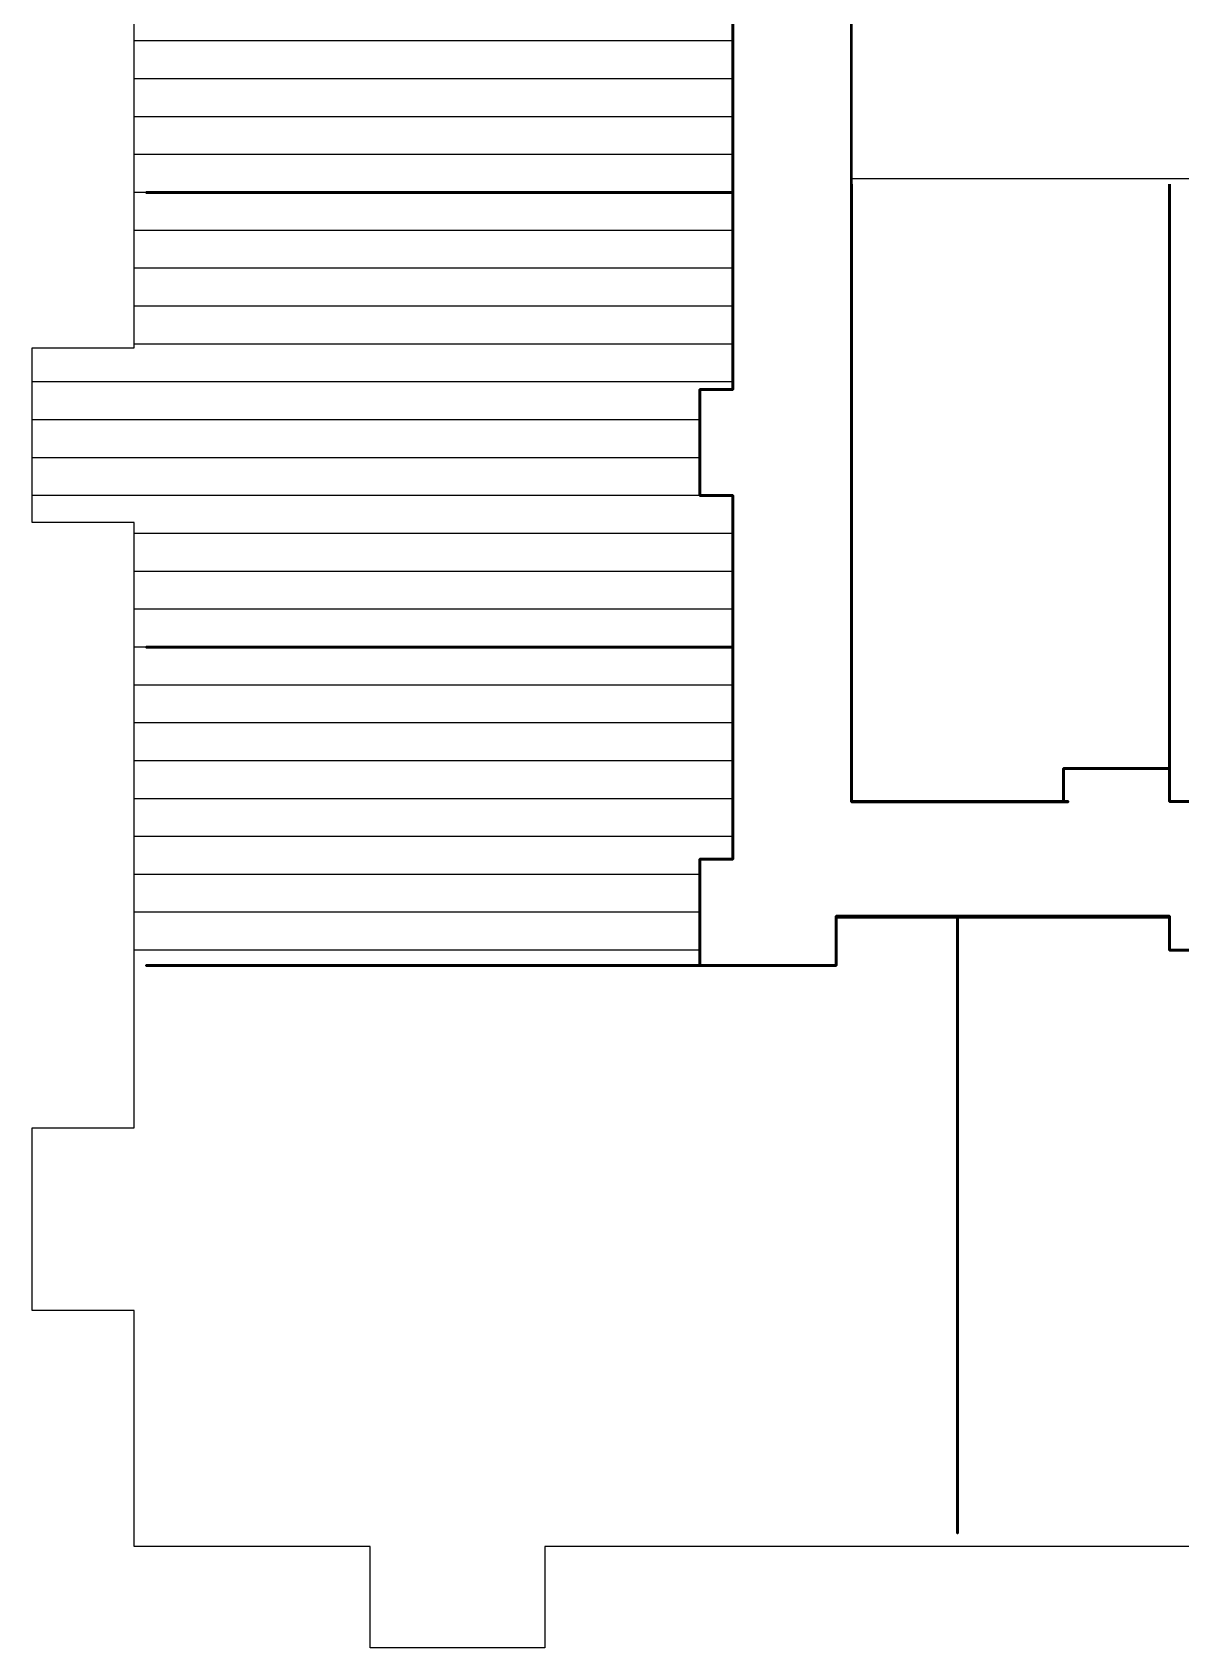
# Model space of a CAD drawing. Header units: metres. Extents: x -113.7 to -33.3, y 234.4 to 326.5.
# Drawn here: x -99.68 to -81.21, y 251.87 to 277.87 of the extents above; entities that cross this region are included whole.
import ezdxf

# ---------------------------------------------------------------- set-up
doc = ezdxf.new("R2010")
doc.units = ezdxf.units.M
for name, color, linetype, lineweight in [('corridor_contour', 3, 'Continuous', 50), ('corridor_walls', 14, 'Continuous', 50), ('interior_walls', 94, 'Continuous', 50)]:
    doc.layers.add(name, color=color, linetype=linetype, lineweight=lineweight)

msp = doc.modelspace()

# ---------------------------------------------------------------- linework, layer by layer
for p, q in [((-88.417, 277.728), (-98.049, 277.728)), ((-88.417, 277.119), (-98.049, 277.119)), ((-88.417, 276.509), (-98.049, 276.509)), ((-88.417, 275.9), (-98.049, 275.9)), ((-88.417, 275.29), (-98.049, 275.29)), ((-88.417, 274.68), (-98.049, 274.68)), ((-88.417, 274.071), (-98.049, 274.071)), ((-88.417, 273.461), (-98.049, 273.461)), ((-88.417, 272.852), (-98.049, 272.852)), ((-88.417, 272.242), (-99.685, 272.242)), ((-88.949, 271.632), (-99.685, 271.632)), ((-88.949, 271.023), (-99.685, 271.023)), ((-88.949, 270.413), (-99.685, 270.413)), ((-88.417, 269.804), (-98.049, 269.804)), ((-88.417, 269.194), (-98.049, 269.194)), ((-88.417, 268.584), (-98.049, 268.584)), ((-88.417, 267.975), (-98.049, 267.975)), ((-88.417, 267.365), (-98.049, 267.365)), ((-88.417, 266.756), (-98.049, 266.756)), ((-88.417, 266.146), (-98.049, 266.146)), ((-88.417, 265.536), (-98.049, 265.536)), ((-88.417, 264.927), (-98.049, 264.927)), ((-88.949, 264.317), (-98.049, 264.317)), ((-88.949, 263.708), (-98.049, 263.708)), ((-88.949, 263.098), (-98.049, 263.098))]:
    msp.add_line(p, q)
at = {"color": 6}
for points in [[(-86.501, 285.796), (-86.501, 275.517), (-78.644, 275.517)], [(-77.669, 253.504), (-91.441, 253.504), (-91.441, 251.874), (-94.25, 251.874), (-94.25, 253.504), (-98.049, 253.504), (-98.049, 257.3), (-99.685, 257.3), (-99.685, 260.238), (-98.049, 260.238), (-98.049, 269.98), (-99.685, 269.98), (-99.685, 272.788), (-98.049, 272.788), (-98.049, 278.763)]]:
    msp.add_lwpolyline(points, dxfattribs=at)
at = {"layer": 'corridor_contour'}
for points in [[(-78.464, 265.492), (-81.39, 265.492), (-81.39, 266.024), (-83.097, 266.024), (-83.097, 265.485), (-86.51, 265.485), (-86.51, 295.824)], [(-88.417, 278.46), (-88.417, 272.12), (-88.949, 272.12), (-88.949, 270.413), (-88.417, 270.413), (-88.417, 264.561), (-88.949, 264.561), (-88.949, 262.854), (-86.754, 262.854), (-86.754, 263.63), (-81.39, 263.63), (-81.39, 263.098), (-77.976, 263.098)]]:
    msp.add_lwpolyline(points, dxfattribs=at)

# ---------------------------------------------------------------- meshes
at = {"layer": 'corridor_walls'}
mesh = msp.add_polyface(dxfattribs=at)
corners = [(-88.417, 278.46, 2.791), (-88.417, 278.46), (-88.417, 272.12), (-88.417, 272.12, 2.791)]
mesh.append_faces([[corners[k] for k in face] for face in [(0, 3, 2, 1)]])
mesh = msp.add_polyface(dxfattribs=at)
corners = [(-88.417, 272.12, 9.496), (-88.417, 272.12, 6.807), (-88.417, 278.46, 6.807), (-88.417, 278.46, 9.496)]
mesh.append_faces([[corners[k] for k in face] for face in [(0, 3, 2, 1)]])
mesh = msp.add_polyface(dxfattribs=at)
corners = [(-88.417, 272.12, 6.144), (-88.417, 272.12, 3.454), (-88.417, 278.46, 3.454), (-88.417, 278.46, 6.144)]
mesh.append_faces([[corners[k] for k in face] for face in [(0, 3, 2, 1)]])
mesh = msp.add_polyface(dxfattribs=at)
corners = [(-86.51, 265.485, 6.144), (-86.51, 265.485, 3.454), (-86.51, 275.423, 3.454), (-86.51, 275.423, 6.144)]
mesh.append_faces([[corners[k] for k in face] for face in [(0, 3, 2, 1)]])
mesh = msp.add_polyface(dxfattribs=at)
corners = [(-86.51, 265.485, 9.496), (-86.51, 265.485, 6.807), (-86.51, 275.423, 6.807), (-86.51, 275.423, 9.496)]
mesh.append_faces([[corners[k] for k in face] for face in [(0, 3, 2, 1)]])
mesh = msp.add_polyface(dxfattribs=at)
corners = [(-88.949, 272.12, 9.496), (-88.949, 272.12, 6.807), (-88.417, 272.12, 6.807), (-88.417, 272.12, 9.496)]
mesh.append_faces([[corners[k] for k in face] for face in [(0, 1, 2, 3)]])
mesh = msp.add_polyface(dxfattribs=at)
corners = [(-88.949, 272.12, 9.5), (-88.949, 272.12, 6.807), (-88.949, 272.018, 6.807), (-88.949, 272.018, 9.042), (-88.949, 271.002, 9.042), (-88.949, 271.002, 6.807), (-88.949, 270.413, 6.807), (-88.949, 270.413, 9.5)]
mesh.append_faces([[corners[k] for k in face] for face in [(4, 7, 6, 5)]], dxfattribs={"vtx0": -1})
mesh.append_faces([[corners[k] for k in face] for face in [(1, 0, 3, 2)]], dxfattribs={"vtx1": -1})
mesh.append_faces([[corners[k] for k in face] for face in [(4, 3, 0, 7)]], dxfattribs={"vtx1": -1, "vtx3": -1})
mesh = msp.add_polyface(dxfattribs=at)
corners = [(-88.949, 272.12, 2.689), (-88.949, 272.12), (-88.417, 272.12), (-88.417, 272.12, 2.689)]
mesh.append_faces([[corners[k] for k in face] for face in [(0, 1, 2, 3)]])
mesh = msp.add_polyface(dxfattribs=at)
corners = [(-88.949, 272.12, 2.692), (-88.949, 272.12), (-88.949, 272.018), (-88.949, 272.018, 2.235), (-88.949, 271.002, 2.235), (-88.949, 271.002), (-88.949, 270.413), (-88.949, 270.413, 2.692)]
mesh.append_faces([[corners[k] for k in face] for face in [(4, 7, 6, 5)]], dxfattribs={"vtx0": -1})
mesh.append_faces([[corners[k] for k in face] for face in [(1, 0, 3, 2)]], dxfattribs={"vtx1": -1})
mesh.append_faces([[corners[k] for k in face] for face in [(4, 3, 0, 7)]], dxfattribs={"vtx1": -1, "vtx3": -1})
mesh = msp.add_polyface(dxfattribs=at)
corners = [(-88.949, 272.12, 6.144), (-88.949, 272.12, 3.454), (-88.417, 272.12, 3.454), (-88.417, 272.12, 6.144)]
mesh.append_faces([[corners[k] for k in face] for face in [(0, 1, 2, 3)]])
mesh = msp.add_polyface(dxfattribs=at)
corners = [(-88.949, 272.12, 6.147), (-88.949, 272.12, 3.454), (-88.949, 272.018, 3.454), (-88.949, 272.018, 5.69), (-88.949, 271.002, 5.69), (-88.949, 271.002, 3.454), (-88.949, 270.413, 3.454), (-88.949, 270.413, 6.147)]
mesh.append_faces([[corners[k] for k in face] for face in [(4, 7, 6, 5)]], dxfattribs={"vtx0": -1})
mesh.append_faces([[corners[k] for k in face] for face in [(1, 0, 3, 2)]], dxfattribs={"vtx1": -1})
mesh.append_faces([[corners[k] for k in face] for face in [(4, 3, 0, 7)]], dxfattribs={"vtx1": -1, "vtx3": -1})
mesh = msp.add_polyface(dxfattribs=at)
corners = [(-88.417, 270.413, 9.5), (-88.417, 270.413, 6.807), (-88.949, 270.413, 6.807), (-88.949, 270.413, 9.5)]
mesh.append_faces([[corners[k] for k in face] for face in [(0, 1, 2, 3)]])
mesh = msp.add_polyface(dxfattribs=at)
corners = [(-88.417, 270.413, 2.692), (-88.417, 270.413), (-88.949, 270.413), (-88.949, 270.413, 2.692)]
mesh.append_faces([[corners[k] for k in face] for face in [(0, 1, 2, 3)]])
mesh = msp.add_polyface(dxfattribs=at)
corners = [(-88.417, 270.413, 6.147), (-88.417, 270.413, 3.454), (-88.949, 270.413, 3.454), (-88.949, 270.413, 6.147)]
mesh.append_faces([[corners[k] for k in face] for face in [(0, 1, 2, 3)]])
mesh = msp.add_polyface(dxfattribs=at)
corners = [(-88.417, 270.413, 2.791), (-88.417, 270.413), (-88.417, 264.561), (-88.417, 264.561, 2.791)]
mesh.append_faces([[corners[k] for k in face] for face in [(0, 3, 2, 1)]])
mesh = msp.add_polyface(dxfattribs=at)
corners = [(-88.417, 264.561, 9.496), (-88.417, 264.561, 6.807), (-88.417, 270.413, 6.807), (-88.417, 270.413, 9.496)]
mesh.append_faces([[corners[k] for k in face] for face in [(0, 3, 2, 1)]])
mesh = msp.add_polyface(dxfattribs=at)
corners = [(-88.417, 264.561, 6.144), (-88.417, 264.561, 3.454), (-88.417, 270.413, 3.454), (-88.417, 270.413, 6.144)]
mesh.append_faces([[corners[k] for k in face] for face in [(0, 3, 2, 1)]])
mesh = msp.add_polyface(dxfattribs=at)
corners = [(-83.097, 266.024, 6.144), (-83.097, 266.024, 3.454), (-83.097, 265.485, 3.454), (-83.097, 265.485, 6.144)]
mesh.append_faces([[corners[k] for k in face] for face in [(0, 3, 2, 1)]])
mesh = msp.add_polyface(dxfattribs=at)
corners = [(-83.097, 266.024, 9.496), (-83.097, 266.024, 6.807), (-83.097, 265.485, 6.807), (-83.097, 265.485, 9.496)]
mesh.append_faces([[corners[k] for k in face] for face in [(0, 3, 2, 1)]])
mesh = msp.add_polyface(dxfattribs=at)
corners = [(-83.097, 266.024, 6.147), (-83.097, 266.024, 3.454), (-82.995, 266.024, 3.454), (-82.995, 266.024, 5.69), (-81.979, 266.024, 5.69), (-81.979, 266.024, 3.454), (-81.39, 266.024, 3.454), (-81.39, 266.024, 6.147)]
mesh.append_faces([[corners[k] for k in face] for face in [(3, 0, 1, 2)]], dxfattribs={"vtx0": -1})
mesh.append_faces([[corners[k] for k in face] for face in [(0, 3, 4, 7)]], dxfattribs={"vtx0": -1, "vtx2": -1})
mesh.append_faces([[corners[k] for k in face] for face in [(6, 7, 4, 5)]], dxfattribs={"vtx1": -1})
mesh = msp.add_polyface(dxfattribs=at)
corners = [(-83.097, 266.024, 9.5), (-83.097, 266.024, 6.807), (-82.995, 266.024, 6.807), (-82.995, 266.024, 9.042), (-81.979, 266.024, 9.042), (-81.979, 266.024, 6.807), (-81.39, 266.024, 6.807), (-81.39, 266.024, 9.5)]
mesh.append_faces([[corners[k] for k in face] for face in [(3, 0, 1, 2)]], dxfattribs={"vtx0": -1})
mesh.append_faces([[corners[k] for k in face] for face in [(0, 3, 4, 7)]], dxfattribs={"vtx0": -1, "vtx2": -1})
mesh.append_faces([[corners[k] for k in face] for face in [(6, 7, 4, 5)]], dxfattribs={"vtx1": -1})
mesh = msp.add_polyface(dxfattribs=at)
corners = [(-83.097, 266.024, 2.689), (-83.097, 266.024), (-83.097, 265.492), (-83.097, 265.492, 2.689)]
mesh.append_faces([[corners[k] for k in face] for face in [(0, 3, 2, 1)]])
mesh = msp.add_polyface(dxfattribs=at)
corners = [(-83.097, 266.024, 2.692), (-83.097, 266.024), (-82.995, 266.024), (-82.995, 266.024, 2.235), (-81.979, 266.024, 2.235), (-81.979, 266.024), (-81.39, 266.024), (-81.39, 266.024, 2.692)]
mesh.append_faces([[corners[k] for k in face] for face in [(3, 0, 1, 2)]], dxfattribs={"vtx0": -1})
mesh.append_faces([[corners[k] for k in face] for face in [(0, 3, 4, 7)]], dxfattribs={"vtx0": -1, "vtx2": -1})
mesh.append_faces([[corners[k] for k in face] for face in [(6, 7, 4, 5)]], dxfattribs={"vtx1": -1})
mesh = msp.add_polyface(dxfattribs=at)
corners = [(-81.39, 265.492, 6.147), (-81.39, 265.492, 3.454), (-81.39, 266.024, 3.454), (-81.39, 266.024, 6.147)]
mesh.append_faces([[corners[k] for k in face] for face in [(0, 3, 2, 1)]])
mesh = msp.add_polyface(dxfattribs=at)
corners = [(-81.39, 265.492, 9.5), (-81.39, 265.492, 6.807), (-81.39, 266.024, 6.807), (-81.39, 266.024, 9.5)]
mesh.append_faces([[corners[k] for k in face] for face in [(0, 3, 2, 1)]])
mesh = msp.add_polyface(dxfattribs=at)
corners = [(-81.39, 265.492, 2.692), (-81.39, 265.492), (-81.39, 266.024), (-81.39, 266.024, 2.692)]
mesh.append_faces([[corners[k] for k in face] for face in [(0, 3, 2, 1)]])
mesh = msp.add_polyface(dxfattribs=at)
corners = [(-86.51, 265.492, 2.791), (-86.51, 265.492), (-83.097, 265.492), (-83.097, 265.492, 2.791)]
mesh.append_faces([[corners[k] for k in face] for face in [(0, 1, 2, 3)]])
mesh = msp.add_polyface(dxfattribs=at)
corners = [(-83.097, 265.485, 6.144), (-83.097, 265.485, 3.454), (-86.51, 265.485, 3.454), (-86.51, 265.485, 6.144)]
mesh.append_faces([[corners[k] for k in face] for face in [(0, 3, 2, 1)]])
mesh = msp.add_polyface(dxfattribs=at)
corners = [(-83.097, 265.485, 9.496), (-83.097, 265.485, 6.807), (-86.51, 265.485, 6.807), (-86.51, 265.485, 9.496)]
mesh.append_faces([[corners[k] for k in face] for face in [(0, 3, 2, 1)]])
mesh = msp.add_polyface(dxfattribs=at)
corners = [(-83.453, 265.492, 2.689), (-83.453, 265.492), (-83.021, 265.492), (-83.021, 265.492, 2.689)]
mesh.append_faces([[corners[k] for k in face] for face in [(0, 1, 2, 3)]])
mesh = msp.add_polyface(dxfattribs=at)
corners = [(-83.453, 265.485, 6.144), (-83.453, 265.485, 3.454), (-83.021, 265.485, 3.454), (-83.021, 265.485, 6.144)]
mesh.append_faces([[corners[k] for k in face] for face in [(0, 1, 2, 3)]])
mesh = msp.add_polyface(dxfattribs=at)
corners = [(-83.453, 265.485, 9.496), (-83.453, 265.485, 6.807), (-83.021, 265.485, 6.807), (-83.021, 265.485, 9.496)]
mesh.append_faces([[corners[k] for k in face] for face in [(0, 1, 2, 3)]])
mesh = msp.add_polyface(dxfattribs=at)
corners = [(-81.39, 265.492, 2.791), (-81.39, 265.492), (-78.464, 265.492), (-78.464, 265.492, 2.791)]
mesh.append_faces([[corners[k] for k in face] for face in [(0, 1, 2, 3)]])
mesh = msp.add_polyface(dxfattribs=at)
corners = [(-78.464, 265.492, 6.144), (-78.464, 265.492, 3.454), (-81.39, 265.492, 3.454), (-81.39, 265.492, 6.144)]
mesh.append_faces([[corners[k] for k in face] for face in [(0, 3, 2, 1)]])
mesh = msp.add_polyface(dxfattribs=at)
corners = [(-78.464, 265.492, 9.496), (-78.464, 265.492, 6.807), (-81.39, 265.492, 6.807), (-81.39, 265.492, 9.496)]
mesh.append_faces([[corners[k] for k in face] for face in [(0, 3, 2, 1)]])
mesh = msp.add_polyface(dxfattribs=at)
corners = [(-88.949, 262.854, 9.5), (-88.949, 262.854, 6.807), (-88.949, 262.956, 6.807), (-88.949, 262.956, 9.042), (-88.949, 263.972, 9.042), (-88.949, 263.972, 6.807), (-88.949, 264.561, 6.807), (-88.949, 264.561, 9.5)]
mesh.append_faces([[corners[k] for k in face] for face in [(3, 0, 1, 2)]], dxfattribs={"vtx0": -1})
mesh.append_faces([[corners[k] for k in face] for face in [(0, 3, 4, 7)]], dxfattribs={"vtx0": -1, "vtx2": -1})
mesh.append_faces([[corners[k] for k in face] for face in [(6, 7, 4, 5)]], dxfattribs={"vtx1": -1})
mesh = msp.add_polyface(dxfattribs=at)
corners = [(-88.417, 264.561, 9.5), (-88.417, 264.561, 6.807), (-88.949, 264.561, 6.807), (-88.949, 264.561, 9.5)]
mesh.append_faces([[corners[k] for k in face] for face in [(0, 3, 2, 1)]])
mesh = msp.add_polyface(dxfattribs=at)
corners = [(-88.949, 262.854, 2.692), (-88.949, 262.854), (-88.949, 262.956), (-88.949, 262.956, 2.235), (-88.949, 263.972, 2.235), (-88.949, 263.972), (-88.949, 264.561), (-88.949, 264.561, 2.692)]
mesh.append_faces([[corners[k] for k in face] for face in [(3, 0, 1, 2)]], dxfattribs={"vtx0": -1})
mesh.append_faces([[corners[k] for k in face] for face in [(0, 3, 4, 7)]], dxfattribs={"vtx0": -1, "vtx2": -1})
mesh.append_faces([[corners[k] for k in face] for face in [(6, 7, 4, 5)]], dxfattribs={"vtx1": -1})
mesh = msp.add_polyface(dxfattribs=at)
corners = [(-88.417, 264.561, 2.692), (-88.417, 264.561), (-88.949, 264.561), (-88.949, 264.561, 2.692)]
mesh.append_faces([[corners[k] for k in face] for face in [(0, 3, 2, 1)]])
mesh = msp.add_polyface(dxfattribs=at)
corners = [(-88.949, 262.854, 6.147), (-88.949, 262.854, 3.454), (-88.949, 262.956, 3.454), (-88.949, 262.956, 5.69), (-88.949, 263.972, 5.69), (-88.949, 263.972, 3.454), (-88.949, 264.561, 3.454), (-88.949, 264.561, 6.147)]
mesh.append_faces([[corners[k] for k in face] for face in [(3, 0, 1, 2)]], dxfattribs={"vtx0": -1})
mesh.append_faces([[corners[k] for k in face] for face in [(0, 3, 4, 7)]], dxfattribs={"vtx0": -1, "vtx2": -1})
mesh.append_faces([[corners[k] for k in face] for face in [(6, 7, 4, 5)]], dxfattribs={"vtx1": -1})
mesh = msp.add_polyface(dxfattribs=at)
corners = [(-88.417, 264.561, 6.147), (-88.417, 264.561, 3.454), (-88.949, 264.561, 3.454), (-88.949, 264.561, 6.147)]
mesh.append_faces([[corners[k] for k in face] for face in [(0, 3, 2, 1)]])
mesh = msp.add_polyface(dxfattribs=at)
corners = [(-86.754, 262.854, 2.791), (-86.754, 262.854), (-86.754, 263.647), (-86.754, 263.647, 2.791)]
mesh.append_faces([[corners[k] for k in face] for face in [(0, 3, 2, 1)]])
mesh = msp.add_polyface(dxfattribs=at)
corners = [(-86.754, 263.647, 2.791), (-86.754, 263.647), (-81.39, 263.647), (-81.39, 263.647, 2.791)]
mesh.append_faces([[corners[k] for k in face] for face in [(0, 3, 2, 1)]])
mesh = msp.add_polyface(dxfattribs=at)
corners = [(-84.804, 263.63, 9.5), (-84.804, 263.63, 6.807), (-86.754, 263.63, 6.807), (-86.754, 263.63, 9.5)]
mesh.append_faces([[corners[k] for k in face] for face in [(0, 3, 2, 1)]])
mesh = msp.add_polyface(dxfattribs=at)
corners = [(-86.754, 262.854, 9.5), (-86.754, 262.854, 6.807), (-86.754, 263.63, 6.807), (-86.754, 263.63, 9.5)]
mesh.append_faces([[corners[k] for k in face] for face in [(0, 3, 2, 1)]])
mesh = msp.add_polyface(dxfattribs=at)
corners = [(-84.804, 263.63, 6.147), (-84.804, 263.63, 3.454), (-86.754, 263.63, 3.454), (-86.754, 263.63, 6.147)]
mesh.append_faces([[corners[k] for k in face] for face in [(0, 3, 2, 1)]])
mesh = msp.add_polyface(dxfattribs=at)
corners = [(-86.754, 262.854, 6.147), (-86.754, 262.854, 3.454), (-86.754, 263.63, 3.454), (-86.754, 263.63, 6.147)]
mesh.append_faces([[corners[k] for k in face] for face in [(0, 3, 2, 1)]])
mesh = msp.add_polyface(dxfattribs=at)
corners = [(-84.804, 263.63, 6.144), (-84.804, 263.63, 3.454), (-81.39, 263.63, 3.454), (-81.39, 263.63, 6.144)]
mesh.append_faces([[corners[k] for k in face] for face in [(0, 3, 2, 1)]])
mesh = msp.add_polyface(dxfattribs=at)
corners = [(-84.804, 263.63, 9.496), (-84.804, 263.63, 6.807), (-81.39, 263.63, 6.807), (-81.39, 263.63, 9.496)]
mesh.append_faces([[corners[k] for k in face] for face in [(0, 3, 2, 1)]])
mesh = msp.add_polyface(dxfattribs=at)
corners = [(-81.39, 263.647, 2.791), (-81.39, 263.647), (-81.39, 263.098), (-81.39, 263.098, 2.791)]
mesh.append_faces([[corners[k] for k in face] for face in [(0, 3, 2, 1)]])
mesh = msp.add_polyface(dxfattribs=at)
corners = [(-81.39, 263.098, 6.144), (-81.39, 263.098, 3.454), (-81.39, 263.63, 3.454), (-81.39, 263.63, 6.144)]
mesh.append_faces([[corners[k] for k in face] for face in [(0, 3, 2, 1)]])
mesh = msp.add_polyface(dxfattribs=at)
corners = [(-81.39, 263.098, 9.496), (-81.39, 263.098, 6.807), (-81.39, 263.63, 6.807), (-81.39, 263.63, 9.496)]
mesh.append_faces([[corners[k] for k in face] for face in [(0, 3, 2, 1)]])
mesh = msp.add_polyface(dxfattribs=at)
corners = [(-77.976, 263.098, 6.144), (-77.976, 263.098, 3.454), (-78.565, 263.098, 3.454), (-78.565, 263.098, 5.69), (-79.581, 263.098, 5.69), (-79.581, 263.098, 3.454), (-79.785, 263.098, 3.454), (-79.785, 263.098, 5.69), (-80.801, 263.098, 5.69), (-80.801, 263.098, 3.454), (-81.39, 263.098, 3.454), (-81.39, 263.098, 6.144)]
mesh.append_faces([[corners[k] for k in face] for face in [(8, 11, 10, 9)]], dxfattribs={"vtx0": -1})
mesh.append_faces([[corners[k] for k in face] for face in [(11, 8, 7, 4)]], dxfattribs={"vtx0": -1, "vtx2": -1, "vtx3": -1})
mesh.append_faces([[corners[k] for k in face] for face in [(1, 0, 3, 2), (5, 4, 7, 6)]], dxfattribs={"vtx1": -1})
mesh.append_faces([[corners[k] for k in face] for face in [(4, 3, 0, 11)]], dxfattribs={"vtx1": -1, "vtx3": -1})
mesh = msp.add_polyface(dxfattribs=at)
corners = [(-77.976, 263.098, 9.496), (-77.976, 263.098, 6.807), (-78.565, 263.098, 6.807), (-78.565, 263.098, 9.042), (-79.581, 263.098, 9.042), (-79.581, 263.098, 6.807), (-79.785, 263.098, 6.807), (-79.785, 263.098, 9.042), (-80.801, 263.098, 9.042), (-80.801, 263.098, 6.807), (-81.39, 263.098, 6.807), (-81.39, 263.098, 9.496)]
mesh.append_faces([[corners[k] for k in face] for face in [(8, 11, 10, 9)]], dxfattribs={"vtx0": -1})
mesh.append_faces([[corners[k] for k in face] for face in [(11, 8, 7, 4)]], dxfattribs={"vtx0": -1, "vtx2": -1, "vtx3": -1})
mesh.append_faces([[corners[k] for k in face] for face in [(1, 0, 3, 2), (5, 4, 7, 6)]], dxfattribs={"vtx1": -1})
mesh.append_faces([[corners[k] for k in face] for face in [(4, 3, 0, 11)]], dxfattribs={"vtx1": -1, "vtx3": -1})
mesh = msp.add_polyface(dxfattribs=at)
corners = [(-79.683, 263.098, 2.791), (-79.683, 263.098), (-79.785, 263.098), (-79.785, 263.098, 2.235), (-80.801, 263.098, 2.235), (-80.801, 263.098), (-81.39, 263.098), (-81.39, 263.098, 2.791)]
mesh.append_faces([[corners[k] for k in face] for face in [(3, 0, 1, 2)]], dxfattribs={"vtx0": -1})
mesh.append_faces([[corners[k] for k in face] for face in [(0, 3, 4, 7)]], dxfattribs={"vtx0": -1, "vtx2": -1})
mesh.append_faces([[corners[k] for k in face] for face in [(6, 7, 4, 5)]], dxfattribs={"vtx1": -1})
mesh = msp.add_polyface(dxfattribs=at)
corners = [(-86.754, 262.854, 9.5), (-86.754, 262.854, 6.807), (-88.949, 262.854, 6.807), (-88.949, 262.854, 9.5)]
mesh.append_faces([[corners[k] for k in face] for face in [(0, 3, 2, 1)]])
mesh = msp.add_polyface(dxfattribs=at)
corners = [(-86.754, 262.854, 6.147), (-86.754, 262.854, 3.454), (-88.949, 262.854, 3.454), (-88.949, 262.854, 6.147)]
mesh.append_faces([[corners[k] for k in face] for face in [(0, 3, 2, 1)]])
at = {"layer": 'interior_walls'}
mesh = msp.add_polyface(dxfattribs=at)
corners = [(-88.417, 275.29, 9.496), (-88.417, 275.29, 6.807), (-97.853, 275.29, 6.807), (-97.853, 275.29, 9.496)]
mesh.append_faces([[corners[k] for k in face] for face in [(0, 3, 2, 1)]])
mesh = msp.add_polyface(dxfattribs=at)
corners = [(-88.417, 275.29, 6.144), (-88.417, 275.29, 3.454), (-97.853, 275.29, 3.454), (-97.853, 275.29, 6.144)]
mesh.append_faces([[corners[k] for k in face] for face in [(0, 3, 2, 1)]])
mesh = msp.add_polyface(dxfattribs=at)
corners = [(-88.417, 275.29, 2.791), (-88.417, 275.29), (-97.097, 275.29), (-97.097, 275.29, 2.791)]
mesh.append_faces([[corners[k] for k in face] for face in [(0, 3, 2, 1)]])
mesh = msp.add_polyface(dxfattribs=at)
corners = [(-81.39, 275.425, 6.144), (-81.39, 275.425, 3.454), (-81.39, 265.492, 3.454), (-81.39, 265.492, 6.144)]
mesh.append_faces([[corners[k] for k in face] for face in [(0, 3, 2, 1)]])
mesh = msp.add_polyface(dxfattribs=at)
corners = [(-81.39, 275.425, 9.496), (-81.39, 275.425, 6.807), (-81.39, 265.492, 6.807), (-81.39, 265.492, 9.496)]
mesh.append_faces([[corners[k] for k in face] for face in [(0, 3, 2, 1)]])
mesh = msp.add_polyface(dxfattribs=at)
corners = [(-86.51, 265.492, 2.826), (-86.51, 265.492), (-86.51, 274.663), (-86.51, 274.663, 2.826)]
mesh.append_faces([[corners[k] for k in face] for face in [(0, 3, 2, 1)]])
mesh = msp.add_polyface(dxfattribs=at)
corners = [(-81.39, 274.663, 2.791), (-81.39, 274.663), (-81.39, 265.492), (-81.39, 265.492, 2.791)]
mesh.append_faces([[corners[k] for k in face] for face in [(0, 1, 2, 3)]])
mesh = msp.add_polyface(dxfattribs=at)
corners = [(-88.417, 267.975, 9.496), (-88.417, 267.975, 6.807), (-97.853, 267.975, 6.807), (-97.853, 267.975, 9.496)]
mesh.append_faces([[corners[k] for k in face] for face in [(0, 3, 2, 1)]])
mesh = msp.add_polyface(dxfattribs=at)
corners = [(-88.417, 267.975, 6.144), (-88.417, 267.975, 3.454), (-97.853, 267.975, 3.454), (-97.853, 267.975, 6.144)]
mesh.append_faces([[corners[k] for k in face] for face in [(0, 3, 2, 1)]])
mesh = msp.add_polyface(dxfattribs=at)
corners = [(-88.417, 267.975, 2.791), (-88.417, 267.975), (-97.097, 267.975), (-97.097, 267.975, 2.791)]
mesh.append_faces([[corners[k] for k in face] for face in [(0, 3, 2, 1)]])
mesh = msp.add_polyface(dxfattribs=at)
corners = [(-84.804, 254.459, 2.791), (-84.804, 254.459), (-84.804, 263.647), (-84.804, 263.647, 2.791)]
mesh.append_faces([[corners[k] for k in face] for face in [(0, 1, 2, 3)]])
mesh = msp.add_polyface(dxfattribs=at)
corners = [(-84.804, 263.63, 6.144), (-84.804, 263.63, 3.454), (-84.804, 253.716, 3.454), (-84.804, 253.716, 6.144)]
mesh.append_faces([[corners[k] for k in face] for face in [(0, 3, 2, 1)]])
mesh = msp.add_polyface(dxfattribs=at)
corners = [(-84.804, 263.63, 9.496), (-84.804, 263.63, 6.807), (-84.804, 253.716, 6.807), (-84.804, 253.716, 9.496)]
mesh.append_faces([[corners[k] for k in face] for face in [(0, 3, 2, 1)]])
mesh = msp.add_polyface(dxfattribs=at)
corners = [(-88.949, 262.854, 9.5), (-88.949, 262.854, 6.807), (-97.853, 262.854, 6.807), (-97.853, 262.854, 9.5)]
mesh.append_faces([[corners[k] for k in face] for face in [(0, 3, 2, 1)]])
mesh = msp.add_polyface(dxfattribs=at)
corners = [(-88.949, 262.854, 6.147), (-88.949, 262.854, 3.454), (-97.853, 262.854, 3.454), (-97.853, 262.854, 6.147)]
mesh.append_faces([[corners[k] for k in face] for face in [(0, 3, 2, 1)]])
mesh = msp.add_polyface(dxfattribs=at)
corners = [(-86.754, 262.854, 2.791), (-86.754, 262.854), (-87.755, 262.854), (-87.755, 262.854, 2.235), (-88.771, 262.854, 2.235), (-88.771, 262.854), (-97.097, 262.854), (-97.097, 262.854, 2.791)]
mesh.append_faces([[corners[k] for k in face] for face in [(3, 0, 1, 2)]], dxfattribs={"vtx0": -1})
mesh.append_faces([[corners[k] for k in face] for face in [(4, 0, 3)]], dxfattribs={"vtx0": -1, "vtx1": -1})
mesh.append_faces([[corners[k] for k in face] for face in [(7, 0, 4, 6)]], dxfattribs={"vtx1": -1, "vtx2": -1})
mesh.append_faces([[corners[k] for k in face] for face in [(4, 5, 6)]], dxfattribs={"vtx2": -1})

doc.saveas('drawing.dxf')
